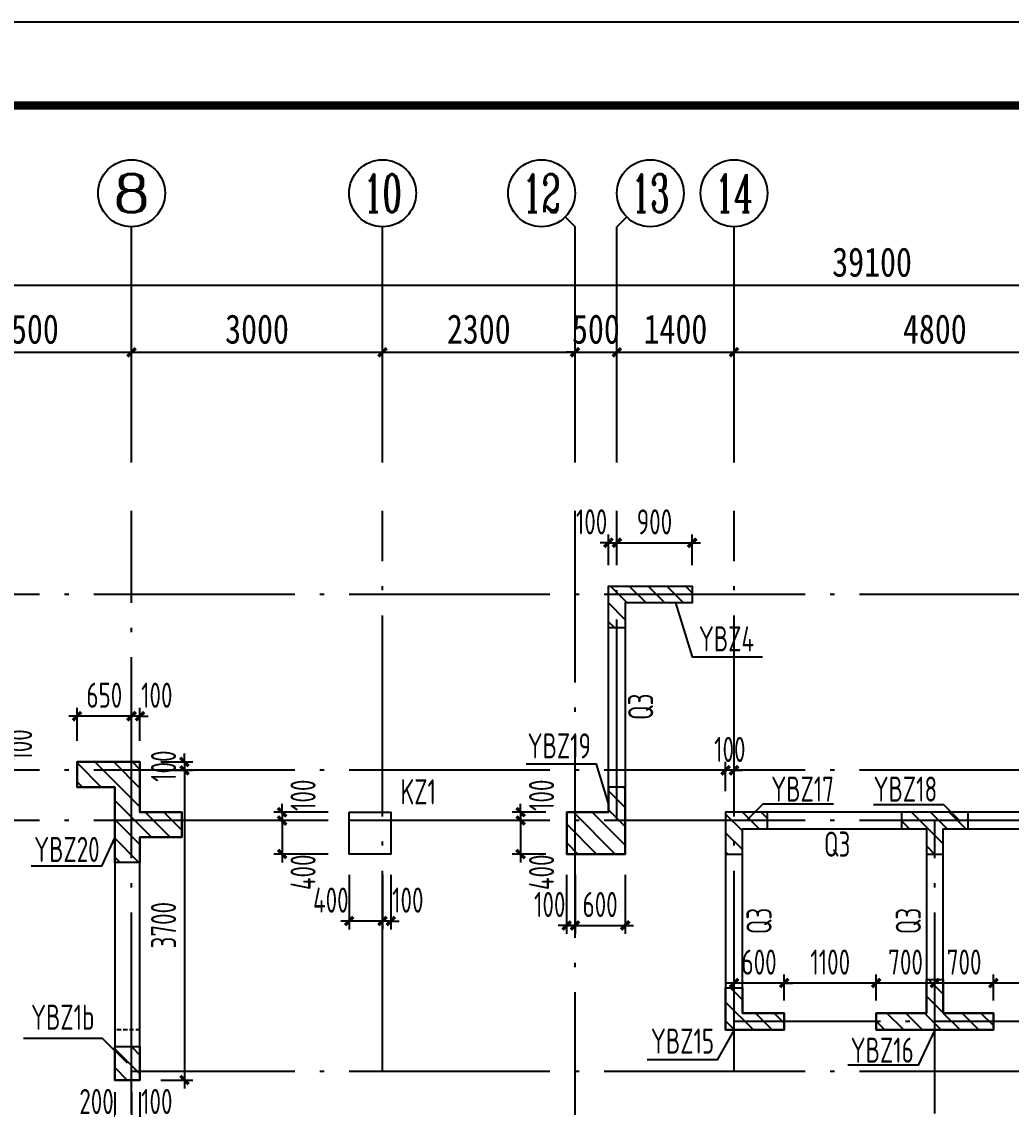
# Model space of a CAD drawing. Extents: x -144902 to 588294, y -160863 to 65494.
# Drawn here: x -3474 to 8352, y 52526 to 65494 of the extents above; entities that cross this region are included whole.
import ezdxf
from ezdxf.enums import TextEntityAlignment as Align

# ---------------------------------------------------------------- set-up
doc = ezdxf.new("R2010")
doc.units = 0
doc.header["$LTSCALE"] = 100
doc.linetypes.add('ACAD_ISO04W100', pattern=[30.5, 24, -3, 0.5, -3])
doc.linetypes.add('DASHED', pattern=[0.75, 0.5, -0.25])
doc.layers.get('0').update_dxf_attribs({"linetype": 'CONTINUOUS'})
doc.layers.get('Defpoints').update_dxf_attribs({"linetype": 'CONTINUOUS'})
for name, color, linetype in [('1508', 2, 'CONTINUOUS'), ('AXIS', 3, 'CONTINUOUS'), ('AXIS_TEXT', 7, 'CONTINUOUS'), ('colu', 255, 'CONTINUOUS'), ('COLU_DASH', 9, 'DASHED'), ('DIM', 3, 'CONTINUOUS'), ('DOTE', 253, 'ACAD_ISO04W100'), ('hatch1', 253, 'CONTINUOUS'), ('TEXT', 7, 'CONTINUOUS'), ('THIN', 7, 'CONTINUOUS'), ('tk', 7, 'CONTINUOUS'), ('剪力墙身标注', 7, 'CONTINUOUS'), ('砼墙', 3, 'CONTINUOUS')]:
    doc.layers.add(name, color=color, linetype=linetype)
doc.styles.add('_HZTXT', font='complex.shx', dxfattribs={"width": 0.7, "bigfont": 'tssdchn.shx'})
doc.styles.add('COMPLEX', font='COMPLEX')
doc.styles.add('DIM_FONT', font='SIMHEI.TTF', dxfattribs={"width": 0.8})
doc.styles.get("Standard").update_dxf_attribs({"font": 'tssdeng.shx', "width": 0.7, "bigfont": 'tssdchn.shx'})
doc.styles.add('TSSD_Dimension', font='Tssdeng.shx', dxfattribs={"width": 0.7, "bigfont": 'tssdchn.shx'})
doc.dimstyles.new('_TCH_ARCH&&100', dxfattribs={"dimtxt": 350, "dimasz": 100, "dimexe": 250, "dimexo": 300, "dimgap": 100, "dimtad": 1, "dimdec": 0, "dimzin": 0, "dimdsep": 46, "dimtxsty": 'DIM_FONT', "dimblk": 'ARCHTICK', "dimcen": 0.09, "dimclrt": 7, "dimazin": 2, "dimtfac": 1, "dimtdec": 0, "dimtix": 1, "dimtmove": 2, "dimatfit": 3, "dimfxl": 1, "dimtolj": 1, "dimtzin": 0, "dimarcsym": 0})
doc.dimstyles.new('TSSD_100_100', dxfattribs={"dimtxt": 300, "dimasz": 100, "dimexe": 100, "dimexo": 250, "dimgap": 100, "dimtad": 1, "dimdec": 0, "dimzin": 0, "dimdsep": 46, "dimtxsty": 'TSSD_Dimension', "dimblk": 'ARCHTICK', "dimcen": 0, "dimdle": 100, "dimclrt": 7, "dimadec": 0, "dimazin": 0, "dimtfac": 1, "dimtdec": 0, "dimtix": 1, "dimtmove": 2, "dimatfit": 3, "dimfxl": 1, "dimtolj": 1, "dimtzin": 0, "dimarcsym": 0})
pattern_1 = [(135, (18775.13, -16.22), (112.2532, 112.2532), [])]

# ---------------------------------------------------------------- blocks, each defined once
blk = doc.blocks.new('A1tk')
at = {"layer": 'tk', "color": 5}
blk.add_lwpolyline([(0, 0), (0, 59400), (84100, 59400), (84100, 0)], close=True, dxfattribs=at)
at = {"layer": 'tk', "const_width": 100}
blk.add_lwpolyline([(2500, 1000), (83100, 1000), (83100, 58400), (2500, 58400)], close=True, dxfattribs=at)
blk = doc.blocks.new('_ArchTick')
at = {"color": 0, "linetype": 'ByBlock', "const_width": 0.4}
blk.add_lwpolyline([(-0.5, -0.5), (0.5, 0.5)], dxfattribs=at)
blk = doc.blocks.new('*D530')
at = {"layer": 'AXIS', "color": 0, "lineweight": -2}
for p, q in [((5038, 60527), (5038, 61795)), ((9838, 60527), (9838, 61795)), ((5038, 61545), (9838, 61545))]:
    blk.add_line(p, q, dxfattribs=at)
at = {"layer": 'Defpoints', "color": 0}
for p in [(9838, 61545), (5038, 60227), (9838, 60227)]:
    blk.add_point(p, dxfattribs=at)
at = {"layer": 'AXIS', "color": 0, "lineweight": -2, "xscale": 100, "yscale": 100, "zscale": 100, "rotation": 180}
blk.add_blockref('_ArchTick', (5038, 61545), dxfattribs=at)
at = {"layer": 'AXIS', "color": 0, "lineweight": -2, "xscale": 100, "yscale": 100, "zscale": 100}
blk.add_blockref('_ArchTick', (9838, 61545), dxfattribs=at)
at = {"layer": 'AXIS', "color": 7, "insert": (7438, 61820), "char_height": 350, "attachment_point": 5, "style": 'DIM_FONT'}
blk.add_mtext('\\A1;4800', dxfattribs=at)
blk = doc.blocks.new('*D531')
at = {"layer": 'AXIS', "color": 0, "lineweight": -2}
for p, q in [((3638, 60527), (3638, 61795)), ((5038, 60527), (5038, 61795)), ((3638, 61545), (5038, 61545))]:
    blk.add_line(p, q, dxfattribs=at)
at = {"layer": 'Defpoints', "color": 0}
for p in [(5038, 61545), (3638, 60227), (5038, 60227)]:
    blk.add_point(p, dxfattribs=at)
at = {"layer": 'AXIS', "color": 0, "lineweight": -2, "xscale": 100, "yscale": 100, "zscale": 100, "rotation": 180}
blk.add_blockref('_ArchTick', (3638, 61545), dxfattribs=at)
at = {"layer": 'AXIS', "color": 0, "lineweight": -2, "xscale": 100, "yscale": 100, "zscale": 100}
blk.add_blockref('_ArchTick', (5038, 61545), dxfattribs=at)
at = {"layer": 'AXIS', "color": 7, "insert": (4338, 61820), "char_height": 350, "attachment_point": 5, "style": 'DIM_FONT'}
blk.add_mtext('\\A1;1400', dxfattribs=at)
blk = doc.blocks.new('*D532')
at = {"layer": 'AXIS', "color": 0, "lineweight": -2}
for p, q in [((3138, 60527), (3138, 61795)), ((3638, 60527), (3638, 61795)), ((3138, 61545), (3038, 61545)), ((3138, 61545), (3638, 61545)), ((3638, 61545), (3738, 61545))]:
    blk.add_line(p, q, dxfattribs=at)
at = {"layer": 'Defpoints', "color": 0}
for p in [(3638, 61545), (3138, 60227), (3638, 60227)]:
    blk.add_point(p, dxfattribs=at)
at = {"layer": 'AXIS', "color": 0, "lineweight": -2, "xscale": 100, "yscale": 100, "zscale": 100}
blk.add_blockref('_ArchTick', (3138, 61545), dxfattribs=at)
at = {"layer": 'AXIS', "color": 0, "lineweight": -2, "xscale": 100, "yscale": 100, "zscale": 100, "rotation": 180}
blk.add_blockref('_ArchTick', (3638, 61545), dxfattribs=at)
at = {"layer": 'AXIS', "color": 7, "insert": (3388, 61820), "char_height": 350, "attachment_point": 5, "style": 'DIM_FONT'}
blk.add_mtext('\\A1;500', dxfattribs=at)
blk = doc.blocks.new('*D533')
at = {"layer": 'AXIS', "color": 0, "lineweight": -2}
for p, q in [((838, 60527), (838, 61795)), ((3138, 60527), (3138, 61795)), ((838, 61545), (3138, 61545))]:
    blk.add_line(p, q, dxfattribs=at)
at = {"layer": 'Defpoints', "color": 0}
for p in [(3138, 61545), (838, 60227), (3138, 60227)]:
    blk.add_point(p, dxfattribs=at)
at = {"layer": 'AXIS', "color": 0, "lineweight": -2, "xscale": 100, "yscale": 100, "zscale": 100, "rotation": 180}
blk.add_blockref('_ArchTick', (838, 61545), dxfattribs=at)
at = {"layer": 'AXIS', "color": 0, "lineweight": -2, "xscale": 100, "yscale": 100, "zscale": 100}
blk.add_blockref('_ArchTick', (3138, 61545), dxfattribs=at)
at = {"layer": 'AXIS', "color": 7, "insert": (1988, 61820), "char_height": 350, "attachment_point": 5, "style": 'DIM_FONT'}
blk.add_mtext('\\A1;2300', dxfattribs=at)
blk = doc.blocks.new('*D534')
at = {"layer": 'AXIS', "color": 0, "lineweight": -2}
for p, q in [((-2162, 60527), (-2162, 61795)), ((838, 60527), (838, 61795)), ((-2162, 61545), (838, 61545))]:
    blk.add_line(p, q, dxfattribs=at)
at = {"layer": 'Defpoints', "color": 0}
for p in [(838, 61545), (-2162, 60227), (838, 60227)]:
    blk.add_point(p, dxfattribs=at)
at = {"layer": 'AXIS', "color": 0, "lineweight": -2, "xscale": 100, "yscale": 100, "zscale": 100, "rotation": 180}
blk.add_blockref('_ArchTick', (-2162, 61545), dxfattribs=at)
at = {"layer": 'AXIS', "color": 0, "lineweight": -2, "xscale": 100, "yscale": 100, "zscale": 100}
blk.add_blockref('_ArchTick', (838, 61545), dxfattribs=at)
at = {"layer": 'AXIS', "color": 7, "insert": (-662, 61820), "char_height": 350, "attachment_point": 5, "style": 'DIM_FONT'}
blk.add_mtext('\\A1;3000', dxfattribs=at)
blk = doc.blocks.new('*D535')
at = {"layer": 'AXIS', "color": 0, "lineweight": -2}
for p, q in [((-4662, 60527), (-4662, 61795)), ((-2162, 60527), (-2162, 61795)), ((-4662, 61545), (-2162, 61545))]:
    blk.add_line(p, q, dxfattribs=at)
at = {"layer": 'Defpoints', "color": 0}
for p in [(-2162, 61545), (-4662, 60227), (-2162, 60227)]:
    blk.add_point(p, dxfattribs=at)
at = {"layer": 'AXIS', "color": 0, "lineweight": -2, "xscale": 100, "yscale": 100, "zscale": 100, "rotation": 180}
blk.add_blockref('_ArchTick', (-4662, 61545), dxfattribs=at)
at = {"layer": 'AXIS', "color": 0, "lineweight": -2, "xscale": 100, "yscale": 100, "zscale": 100}
blk.add_blockref('_ArchTick', (-2162, 61545), dxfattribs=at)
at = {"layer": 'AXIS', "color": 7, "insert": (-3412, 61820), "char_height": 350, "attachment_point": 5, "style": 'DIM_FONT'}
blk.add_mtext('\\A1;2500', dxfattribs=at)
blk = doc.blocks.new('*D541')
at = {"layer": 'AXIS', "color": 0, "lineweight": -2}
for p, q in [((-12862, 60527), (-12862, 62595)), ((26238, 60527), (26238, 62595)), ((-12862, 62345), (26238, 62345))]:
    blk.add_line(p, q, dxfattribs=at)
at = {"layer": 'Defpoints', "color": 0}
for p in [(26238, 62345), (-12862, 60227), (26238, 60227)]:
    blk.add_point(p, dxfattribs=at)
at = {"layer": 'AXIS', "color": 0, "lineweight": -2, "xscale": 100, "yscale": 100, "zscale": 100, "rotation": 180}
blk.add_blockref('_ArchTick', (-12862, 62345), dxfattribs=at)
at = {"layer": 'AXIS', "color": 0, "lineweight": -2, "xscale": 100, "yscale": 100, "zscale": 100}
blk.add_blockref('_ArchTick', (26238, 62345), dxfattribs=at)
at = {"layer": 'AXIS', "color": 7, "insert": (6688, 62620), "char_height": 350, "attachment_point": 5, "style": 'DIM_FONT'}
blk.add_mtext('\\A1;39100', dxfattribs=at)
blk = doc.blocks.new('_AXISO')
blk.add_circle((0, 0), 0.5)
at = {"layer": 'AXIS_TEXT', "style": 'COMPLEX', "width": 1.041667}
blk.add_attdef('A', text='', height=0.56, dxfattribs=at).set_placement((-0.25, -0.28), (0.25, -0.28), align=Align.FIT)
blk = doc.blocks.new('*D560')
at = {"layer": 'Defpoints', "color": 0}
for p in [(-4262, 56652), (-4262, 56551), (-3749, 56551)]:
    blk.add_point(p, dxfattribs=at)
at = {"layer": 'DIM', "color": 0, "lineweight": -2}
for p, q in [((-3749, 56652), (-3749, 56752)), ((-4012, 56652), (-3649, 56652)), ((-4012, 56551), (-3649, 56551)), ((-3749, 56652), (-3749, 56551)), ((-3749, 56551), (-3749, 56451))]:
    blk.add_line(p, q, dxfattribs=at)
at = {"layer": 'DIM', "color": 0, "lineweight": -2, "xscale": 100, "yscale": 100, "zscale": 100}
for p, rotation in [((-3749, 56652), 270), ((-3749, 56551), 90)]:
    blk.add_blockref('_ArchTick', p, dxfattribs=dict(at, rotation=rotation))
at = {"layer": 'DIM', "color": 7, "insert": (-3499, 56854), "char_height": 300, "attachment_point": 5, "rotation": 90, "style": 'TSSD_Dimension'}
blk.add_mtext('\\A1;100', dxfattribs=at)
blk = doc.blocks.new('*D564')
at = {"layer": 'Defpoints', "color": 0}
for p in [(438, 56051), (-362, 55951), (438, 55951)]:
    blk.add_point(p, dxfattribs=at)
at = {"layer": 'DIM', "color": 0, "lineweight": -2}
for p, q in [((188, 56051), (-462, 56051)), ((-362, 56051), (-362, 56151)), ((-362, 56051), (-362, 55951)), ((188, 55951), (-462, 55951)), ((-362, 55951), (-362, 55851))]:
    blk.add_line(p, q, dxfattribs=at)
at = {"layer": 'DIM', "color": 0, "lineweight": -2, "xscale": 100, "yscale": 100, "zscale": 100}
for p, rotation in [((-362, 56051), 270), ((-362, 55951), 90)]:
    blk.add_blockref('_ArchTick', p, dxfattribs=dict(at, rotation=rotation))
at = {"layer": 'DIM', "color": 7, "insert": (-112, 56253), "char_height": 300, "attachment_point": 5, "rotation": 90, "style": 'TSSD_Dimension'}
blk.add_mtext('\\A1;100', dxfattribs=at)
blk = doc.blocks.new('*D565')
at = {"layer": 'Defpoints', "color": 0}
for p in [(438, 55951), (-362, 55551), (438, 55551)]:
    blk.add_point(p, dxfattribs=at)
at = {"layer": 'DIM', "color": 0, "lineweight": -2}
for p, q in [((-362, 56051), (-362, 55451)), ((188, 55951), (-462, 55951)), ((188, 55551), (-462, 55551))]:
    blk.add_line(p, q, dxfattribs=at)
at = {"layer": 'DIM', "color": 0, "lineweight": -2, "xscale": 100, "yscale": 100, "zscale": 100}
for p, rotation in [((-362, 55951), 90), ((-362, 55551), 270)]:
    blk.add_blockref('_ArchTick', p, dxfattribs=dict(at, rotation=rotation))
at = {"layer": 'DIM', "color": 7, "insert": (-112, 55333), "char_height": 300, "attachment_point": 5, "rotation": 90, "style": 'TSSD_Dimension'}
blk.add_mtext('\\A1;400', dxfattribs=at)
blk = doc.blocks.new('*D566')
at = {"layer": 'Defpoints', "color": 0}
for p in [(838, 55551), (938, 55551), (838, 54751)]:
    blk.add_point(p, dxfattribs=at)
at = {"layer": 'DIM', "color": 0, "lineweight": -2}
for p, q in [((838, 55301), (838, 54651)), ((938, 55301), (938, 54651)), ((838, 54751), (738, 54751)), ((938, 54751), (838, 54751)), ((938, 54751), (1038, 54751))]:
    blk.add_line(p, q, dxfattribs=at)
at = {"layer": 'DIM', "color": 0, "lineweight": -2, "xscale": 100, "yscale": 100, "zscale": 100}
blk.add_blockref('_ArchTick', (838, 54751), dxfattribs=at)
at = {"layer": 'DIM', "color": 0, "lineweight": -2, "xscale": 100, "yscale": 100, "zscale": 100, "rotation": 180}
blk.add_blockref('_ArchTick', (938, 54751), dxfattribs=at)
at = {"layer": 'DIM', "color": 7, "insert": (1140, 55001), "char_height": 300, "attachment_point": 5, "style": 'TSSD_Dimension'}
blk.add_mtext('\\A1;100', dxfattribs=at)
blk = doc.blocks.new('*D567')
at = {"layer": 'Defpoints', "color": 0}
for p in [(438, 55551), (838, 55551), (438, 54751)]:
    blk.add_point(p, dxfattribs=at)
at = {"layer": 'DIM', "color": 0, "lineweight": -2}
for p, q in [((438, 55301), (438, 54651)), ((838, 55301), (838, 54651)), ((938, 54751), (338, 54751))]:
    blk.add_line(p, q, dxfattribs=at)
at = {"layer": 'DIM', "color": 0, "lineweight": -2, "xscale": 100, "yscale": 100, "zscale": 100, "rotation": 180}
blk.add_blockref('_ArchTick', (438, 54751), dxfattribs=at)
at = {"layer": 'DIM', "color": 0, "lineweight": -2, "xscale": 100, "yscale": 100, "zscale": 100}
blk.add_blockref('_ArchTick', (838, 54751), dxfattribs=at)
at = {"layer": 'DIM', "color": 7, "insert": (220, 55001), "char_height": 300, "attachment_point": 5, "style": 'TSSD_Dimension'}
blk.add_mtext('\\A1;400', dxfattribs=at)
blk = doc.blocks.new('*D583')
at = {"layer": 'Defpoints', "color": 0}
for p in [(-2162, 52955), (-2062, 52955), (-2162, 52345)]:
    blk.add_point(p, dxfattribs=at)
at = {"layer": 'DIM', "color": 0, "lineweight": -2}
for p, q in [((-2162, 52705), (-2162, 52245)), ((-2062, 52705), (-2062, 52245)), ((-2162, 52345), (-2262, 52345)), ((-2062, 52345), (-2162, 52345)), ((-2062, 52345), (-1962, 52345))]:
    blk.add_line(p, q, dxfattribs=at)
at = {"layer": 'DIM', "color": 0, "lineweight": -2, "xscale": 100, "yscale": 100, "zscale": 100}
for p, rotation in [((-2162, 52345), 359.9999999999958), ((-2062, 52345), 179.9999999999959)]:
    blk.add_blockref('_ArchTick', p, dxfattribs=dict(at, rotation=rotation))
at = {"layer": 'DIM', "color": 7, "insert": (-1860, 52595), "char_height": 300, "attachment_point": 5, "style": 'TSSD_Dimension'}
blk.add_mtext('\\A1;100', dxfattribs=at)
blk = doc.blocks.new('*D628')
at = {"layer": 'Defpoints', "color": 0}
for p in [(4938, 56551), (4938, 56051), (5038, 56051)]:
    blk.add_point(p, dxfattribs=at)
at = {"layer": 'DIM', "color": 0, "lineweight": -2}
for p, q in [((4938, 56551), (4838, 56551)), ((4938, 56301), (4938, 56651)), ((5038, 56551), (4938, 56551)), ((5038, 56301), (5038, 56651)), ((5038, 56551), (5138, 56551))]:
    blk.add_line(p, q, dxfattribs=at)
at = {"layer": 'DIM', "color": 0, "lineweight": -2, "xscale": 100, "yscale": 100, "zscale": 100}
blk.add_blockref('_ArchTick', (4938, 56551), dxfattribs=at)
at = {"layer": 'DIM', "color": 0, "lineweight": -2, "xscale": 100, "yscale": 100, "zscale": 100, "rotation": 180}
blk.add_blockref('_ArchTick', (5038, 56551), dxfattribs=at)
at = {"layer": 'DIM', "color": 7, "insert": (4988, 56801), "char_height": 300, "attachment_point": 5, "style": 'TSSD_Dimension'}
blk.add_mtext('\\A1;100', dxfattribs=at)
blk = doc.blocks.new('*D631')
at = {"layer": 'Defpoints', "color": 0}
for p in [(8138, 54010), (8138, 53551), (9238, 53551)]:
    blk.add_point(p, dxfattribs=at)
at = {"layer": 'DIM', "color": 0, "lineweight": -2}
for p, q in [((8138, 53801), (8138, 54110)), ((9238, 53801), (9238, 54110)), ((9338, 54010), (8038, 54010))]:
    blk.add_line(p, q, dxfattribs=at)
at = {"layer": 'DIM', "color": 0, "lineweight": -2, "xscale": 100, "yscale": 100, "zscale": 100, "rotation": 180}
blk.add_blockref('_ArchTick', (8138, 54010), dxfattribs=at)
at = {"layer": 'DIM', "color": 0, "lineweight": -2, "xscale": 100, "yscale": 100, "zscale": 100}
blk.add_blockref('_ArchTick', (9238, 54010), dxfattribs=at)
at = {"layer": 'DIM', "color": 7, "insert": (8688, 54260), "char_height": 300, "attachment_point": 5, "style": 'TSSD_Dimension'}
blk.add_mtext('\\A1;1100', dxfattribs=at)
blk = doc.blocks.new('*D632')
at = {"layer": 'Defpoints', "color": 0}
for p in [(7438, 54010), (7438, 53551), (8138, 53551)]:
    blk.add_point(p, dxfattribs=at)
at = {"layer": 'DIM', "color": 0, "lineweight": -2}
for p, q in [((7438, 53801), (7438, 54110)), ((8138, 53801), (8138, 54110)), ((8238, 54010), (7338, 54010))]:
    blk.add_line(p, q, dxfattribs=at)
at = {"layer": 'DIM', "color": 0, "lineweight": -2, "xscale": 100, "yscale": 100, "zscale": 100, "rotation": 180}
blk.add_blockref('_ArchTick', (7438, 54010), dxfattribs=at)
at = {"layer": 'DIM', "color": 0, "lineweight": -2, "xscale": 100, "yscale": 100, "zscale": 100}
blk.add_blockref('_ArchTick', (8138, 54010), dxfattribs=at)
at = {"layer": 'DIM', "color": 7, "insert": (7788, 54260), "char_height": 300, "attachment_point": 5, "style": 'TSSD_Dimension'}
blk.add_mtext('\\A1;700', dxfattribs=at)
blk = doc.blocks.new('*D633')
at = {"layer": 'Defpoints', "color": 0}
for p in [(6738, 54010), (6738, 53551), (7438, 53551)]:
    blk.add_point(p, dxfattribs=at)
at = {"layer": 'DIM', "color": 0, "lineweight": -2}
for p, q in [((6738, 53801), (6738, 54110)), ((7438, 53801), (7438, 54110)), ((7538, 54010), (6638, 54010))]:
    blk.add_line(p, q, dxfattribs=at)
at = {"layer": 'DIM', "color": 0, "lineweight": -2, "xscale": 100, "yscale": 100, "zscale": 100, "rotation": 180}
blk.add_blockref('_ArchTick', (6738, 54010), dxfattribs=at)
at = {"layer": 'DIM', "color": 0, "lineweight": -2, "xscale": 100, "yscale": 100, "zscale": 100}
blk.add_blockref('_ArchTick', (7438, 54010), dxfattribs=at)
at = {"layer": 'DIM', "color": 7, "insert": (7088, 54260), "char_height": 300, "attachment_point": 5, "style": 'TSSD_Dimension'}
blk.add_mtext('\\A1;700', dxfattribs=at)
blk = doc.blocks.new('*D634')
at = {"layer": 'Defpoints', "color": 0}
for p in [(5638, 54010), (5638, 53551), (6738, 53551)]:
    blk.add_point(p, dxfattribs=at)
at = {"layer": 'DIM', "color": 0, "lineweight": -2}
for p, q in [((5638, 53801), (5638, 54110)), ((6738, 53801), (6738, 54110)), ((6838, 54010), (5538, 54010))]:
    blk.add_line(p, q, dxfattribs=at)
at = {"layer": 'DIM', "color": 0, "lineweight": -2, "xscale": 100, "yscale": 100, "zscale": 100, "rotation": 180}
blk.add_blockref('_ArchTick', (5638, 54010), dxfattribs=at)
at = {"layer": 'DIM', "color": 0, "lineweight": -2, "xscale": 100, "yscale": 100, "zscale": 100}
blk.add_blockref('_ArchTick', (6738, 54010), dxfattribs=at)
at = {"layer": 'DIM', "color": 7, "insert": (6188, 54260), "char_height": 300, "attachment_point": 5, "style": 'TSSD_Dimension'}
blk.add_mtext('\\A1;1100', dxfattribs=at)
blk = doc.blocks.new('*D635')
at = {"layer": 'Defpoints', "color": 0}
for p in [(5038, 54010), (5038, 53551), (5638, 53551)]:
    blk.add_point(p, dxfattribs=at)
at = {"layer": 'DIM', "color": 0, "lineweight": -2}
for p, q in [((5038, 53801), (5038, 54110)), ((5638, 53801), (5638, 54110)), ((5038, 54010), (4938, 54010)), ((5638, 54010), (5038, 54010)), ((5638, 54010), (5738, 54010))]:
    blk.add_line(p, q, dxfattribs=at)
at = {"layer": 'DIM', "color": 0, "lineweight": -2, "xscale": 100, "yscale": 100, "zscale": 100}
blk.add_blockref('_ArchTick', (5038, 54010), dxfattribs=at)
at = {"layer": 'DIM', "color": 0, "lineweight": -2, "xscale": 100, "yscale": 100, "zscale": 100, "rotation": 180}
blk.add_blockref('_ArchTick', (5638, 54010), dxfattribs=at)
at = {"layer": 'DIM', "color": 7, "insert": (5338, 54260), "char_height": 300, "attachment_point": 5, "style": 'TSSD_Dimension'}
blk.add_mtext('\\A1;600', dxfattribs=at)
blk = doc.blocks.new('*D636')
at = {"layer": 'Defpoints', "color": 0}
for p in [(3638, 59269), (3538, 58751), (3638, 58751)]:
    blk.add_point(p, dxfattribs=at)
at = {"layer": 'DIM', "color": 0, "lineweight": -2}
for p, q in [((3538, 59269), (3438, 59269)), ((3538, 59001), (3538, 59369)), ((3538, 59269), (3638, 59269)), ((3638, 59001), (3638, 59369)), ((3638, 59269), (3738, 59269))]:
    blk.add_line(p, q, dxfattribs=at)
at = {"layer": 'DIM', "color": 0, "lineweight": -2, "xscale": 100, "yscale": 100, "zscale": 100}
blk.add_blockref('_ArchTick', (3538, 59269), dxfattribs=at)
at = {"layer": 'DIM', "color": 0, "lineweight": -2, "xscale": 100, "yscale": 100, "zscale": 100, "rotation": 180}
blk.add_blockref('_ArchTick', (3638, 59269), dxfattribs=at)
at = {"layer": 'DIM', "color": 7, "insert": (3336, 59519), "char_height": 300, "attachment_point": 5, "style": 'TSSD_Dimension'}
blk.add_mtext('\\A1;100', dxfattribs=at)
blk = doc.blocks.new('*D637')
at = {"layer": 'Defpoints', "color": 0}
for p in [(4538, 59269), (3638, 58751), (4538, 58751)]:
    blk.add_point(p, dxfattribs=at)
at = {"layer": 'DIM', "color": 0, "lineweight": -2}
for p, q in [((3538, 59269), (4638, 59269)), ((3638, 59001), (3638, 59369)), ((4538, 59001), (4538, 59369))]:
    blk.add_line(p, q, dxfattribs=at)
at = {"layer": 'DIM', "color": 0, "lineweight": -2, "xscale": 100, "yscale": 100, "zscale": 100, "rotation": 180}
blk.add_blockref('_ArchTick', (3638, 59269), dxfattribs=at)
at = {"layer": 'DIM', "color": 0, "lineweight": -2, "xscale": 100, "yscale": 100, "zscale": 100}
blk.add_blockref('_ArchTick', (4538, 59269), dxfattribs=at)
at = {"layer": 'DIM', "color": 7, "insert": (4088, 59519), "char_height": 300, "attachment_point": 5, "style": 'TSSD_Dimension'}
blk.add_mtext('\\A1;900', dxfattribs=at)
blk = doc.blocks.new('*D638')
at = {"layer": 'Defpoints', "color": 0}
for p in [(3038, 56051), (2488, 55951), (3038, 55951)]:
    blk.add_point(p, dxfattribs=at)
at = {"layer": 'DIM', "color": 0, "lineweight": -2}
for p, q in [((2788, 56051), (2388, 56051)), ((2488, 56051), (2488, 56151)), ((2488, 56051), (2488, 55951)), ((2788, 55951), (2388, 55951)), ((2488, 55951), (2488, 55851))]:
    blk.add_line(p, q, dxfattribs=at)
at = {"layer": 'DIM', "color": 0, "lineweight": -2, "xscale": 100, "yscale": 100, "zscale": 100}
for p, rotation in [((2488, 56051), 270), ((2488, 55951), 90)]:
    blk.add_blockref('_ArchTick', p, dxfattribs=dict(at, rotation=rotation))
at = {"layer": 'DIM', "color": 7, "insert": (2738, 56253), "char_height": 300, "attachment_point": 5, "rotation": 90, "style": 'TSSD_Dimension'}
blk.add_mtext('\\A1;100', dxfattribs=at)
blk = doc.blocks.new('*D639')
at = {"layer": 'Defpoints', "color": 0}
for p in [(3038, 55951), (2488, 55551), (3038, 55551)]:
    blk.add_point(p, dxfattribs=at)
at = {"layer": 'DIM', "color": 0, "lineweight": -2}
for p, q in [((2488, 56051), (2488, 55451)), ((2788, 55951), (2388, 55951)), ((2788, 55551), (2388, 55551))]:
    blk.add_line(p, q, dxfattribs=at)
at = {"layer": 'DIM', "color": 0, "lineweight": -2, "xscale": 100, "yscale": 100, "zscale": 100}
for p, rotation in [((2488, 55951), 90), ((2488, 55551), 270)]:
    blk.add_blockref('_ArchTick', p, dxfattribs=dict(at, rotation=rotation))
at = {"layer": 'DIM', "color": 7, "insert": (2738, 55333), "char_height": 300, "attachment_point": 5, "rotation": 90, "style": 'TSSD_Dimension'}
blk.add_mtext('\\A1;400', dxfattribs=at)
blk = doc.blocks.new('*D640')
at = {"layer": 'Defpoints', "color": 0}
for p in [(3038, 55551), (3138, 55551), (3138, 54698)]:
    blk.add_point(p, dxfattribs=at)
at = {"layer": 'DIM', "color": 0, "lineweight": -2}
for p, q in [((3038, 55301), (3038, 54598)), ((3138, 55301), (3138, 54598)), ((3038, 54698), (2938, 54698)), ((3038, 54698), (3138, 54698)), ((3138, 54698), (3238, 54698))]:
    blk.add_line(p, q, dxfattribs=at)
at = {"layer": 'DIM', "color": 0, "lineweight": -2, "xscale": 100, "yscale": 100, "zscale": 100}
blk.add_blockref('_ArchTick', (3038, 54698), dxfattribs=at)
at = {"layer": 'DIM', "color": 0, "lineweight": -2, "xscale": 100, "yscale": 100, "zscale": 100, "rotation": 180}
blk.add_blockref('_ArchTick', (3138, 54698), dxfattribs=at)
at = {"layer": 'DIM', "color": 7, "insert": (2836, 54948), "char_height": 300, "attachment_point": 5, "style": 'TSSD_Dimension'}
blk.add_mtext('\\A1;100', dxfattribs=at)
blk = doc.blocks.new('*D641')
at = {"layer": 'Defpoints', "color": 0}
for p in [(3138, 55551), (3738, 55551), (3738, 54698)]:
    blk.add_point(p, dxfattribs=at)
at = {"layer": 'DIM', "color": 0, "lineweight": -2}
for p, q in [((3138, 55301), (3138, 54598)), ((3738, 55301), (3738, 54598)), ((3138, 54698), (3038, 54698)), ((3138, 54698), (3738, 54698)), ((3738, 54698), (3838, 54698))]:
    blk.add_line(p, q, dxfattribs=at)
at = {"layer": 'DIM', "color": 0, "lineweight": -2, "xscale": 100, "yscale": 100, "zscale": 100}
blk.add_blockref('_ArchTick', (3138, 54698), dxfattribs=at)
at = {"layer": 'DIM', "color": 0, "lineweight": -2, "xscale": 100, "yscale": 100, "zscale": 100, "rotation": 180}
blk.add_blockref('_ArchTick', (3738, 54698), dxfattribs=at)
at = {"layer": 'DIM', "color": 7, "insert": (3438, 54948), "char_height": 300, "attachment_point": 5, "style": 'TSSD_Dimension'}
blk.add_mtext('\\A1;600', dxfattribs=at)
blk = doc.blocks.new('*D642')
at = {"layer": 'Defpoints', "color": 0}
for p in [(-2362, 52955), (-2162, 52955), (-2362, 52345)]:
    blk.add_point(p, dxfattribs=at)
at = {"layer": 'DIM', "color": 0, "lineweight": -2}
for p, q in [((-2362, 52705), (-2362, 52245)), ((-2162, 52705), (-2162, 52245)), ((-2362, 52345), (-2462, 52345)), ((-2162, 52345), (-2362, 52345)), ((-2162, 52345), (-2062, 52345))]:
    blk.add_line(p, q, dxfattribs=at)
at = {"layer": 'DIM', "color": 0, "lineweight": -2, "xscale": 100, "yscale": 100, "zscale": 100}
blk.add_blockref('_ArchTick', (-2362, 52345), dxfattribs=at)
at = {"layer": 'DIM', "color": 0, "lineweight": -2, "xscale": 100, "yscale": 100, "zscale": 100, "rotation": 180}
blk.add_blockref('_ArchTick', (-2162, 52345), dxfattribs=at)
at = {"layer": 'DIM', "color": 7, "insert": (-2580, 52595), "char_height": 300, "attachment_point": 5, "style": 'TSSD_Dimension'}
blk.add_mtext('\\A1;200', dxfattribs=at)
blk = doc.blocks.new('*D643')
at = {"layer": 'Defpoints', "color": 0}
for p in [(-2162, 57198), (-2162, 56652), (-2062, 56652)]:
    blk.add_point(p, dxfattribs=at)
at = {"layer": 'DIM', "color": 0, "lineweight": -2}
for p, q in [((-2162, 57198), (-2262, 57198)), ((-2162, 56902), (-2162, 57298)), ((-2062, 57198), (-2162, 57198)), ((-2062, 56902), (-2062, 57298)), ((-2062, 57198), (-1962, 57198))]:
    blk.add_line(p, q, dxfattribs=at)
at = {"layer": 'DIM', "color": 0, "lineweight": -2, "xscale": 100, "yscale": 100, "zscale": 100}
blk.add_blockref('_ArchTick', (-2162, 57198), dxfattribs=at)
at = {"layer": 'DIM', "color": 0, "lineweight": -2, "xscale": 100, "yscale": 100, "zscale": 100, "rotation": 180}
blk.add_blockref('_ArchTick', (-2062, 57198), dxfattribs=at)
at = {"layer": 'DIM', "color": 7, "insert": (-1860, 57448), "char_height": 300, "attachment_point": 5, "style": 'TSSD_Dimension'}
blk.add_mtext('\\A1;100', dxfattribs=at)
blk = doc.blocks.new('*D644')
at = {"layer": 'Defpoints', "color": 0}
for p in [(-2812, 57198), (-2812, 56652), (-2162, 56652)]:
    blk.add_point(p, dxfattribs=at)
at = {"layer": 'DIM', "color": 0, "lineweight": -2}
for p, q in [((-2062, 57198), (-2912, 57198)), ((-2812, 56902), (-2812, 57298)), ((-2162, 56902), (-2162, 57298))]:
    blk.add_line(p, q, dxfattribs=at)
at = {"layer": 'DIM', "color": 0, "lineweight": -2, "xscale": 100, "yscale": 100, "zscale": 100, "rotation": 180}
blk.add_blockref('_ArchTick', (-2812, 57198), dxfattribs=at)
at = {"layer": 'DIM', "color": 0, "lineweight": -2, "xscale": 100, "yscale": 100, "zscale": 100}
blk.add_blockref('_ArchTick', (-2162, 57198), dxfattribs=at)
at = {"layer": 'DIM', "color": 7, "insert": (-2487, 57448), "char_height": 300, "attachment_point": 5, "style": 'TSSD_Dimension'}
blk.add_mtext('\\A1;650', dxfattribs=at)
blk = doc.blocks.new('*D645')
at = {"layer": 'Defpoints', "color": 0}
for p in [(-2062, 56652), (-2062, 56551), (-1529, 56551)]:
    blk.add_point(p, dxfattribs=at)
at = {"layer": 'DIM', "color": 0, "lineweight": -2}
for p, q in [((-1529, 56652), (-1529, 56752)), ((-1812, 56652), (-1429, 56652)), ((-1812, 56551), (-1429, 56551)), ((-1529, 56652), (-1529, 56551)), ((-1529, 56551), (-1529, 56451))]:
    blk.add_line(p, q, dxfattribs=at)
at = {"layer": 'DIM', "color": 0, "lineweight": -2, "xscale": 100, "yscale": 100, "zscale": 100}
for p, rotation in [((-1529, 56652), 270), ((-1529, 56551), 90)]:
    blk.add_blockref('_ArchTick', p, dxfattribs=dict(at, rotation=rotation))
at = {"layer": 'DIM', "color": 7, "insert": (-1779, 56601), "char_height": 300, "attachment_point": 5, "rotation": 90, "style": 'TSSD_Dimension'}
blk.add_mtext('\\A1;100', dxfattribs=at)
blk = doc.blocks.new('*D646')
at = {"layer": 'Defpoints', "color": 0}
for p in [(-2062, 56551), (-2062, 52851), (-1529, 52851)]:
    blk.add_point(p, dxfattribs=at)
at = {"layer": 'DIM', "color": 0, "lineweight": -2}
for p, q in [((-1812, 56551), (-1429, 56551)), ((-1529, 56651), (-1529, 52751)), ((-1812, 52851), (-1429, 52851))]:
    blk.add_line(p, q, dxfattribs=at)
at = {"layer": 'DIM', "color": 0, "lineweight": -2, "xscale": 100, "yscale": 100, "zscale": 100}
for p, rotation in [((-1529, 56551), 90), ((-1529, 52851), 270)]:
    blk.add_blockref('_ArchTick', p, dxfattribs=dict(at, rotation=rotation))
at = {"layer": 'DIM', "color": 7, "insert": (-1779, 54701), "char_height": 300, "attachment_point": 5, "rotation": 90, "style": 'TSSD_Dimension'}
blk.add_mtext('\\A1;3700', dxfattribs=at)

msp = doc.modelspace()

# ---------------------------------------------------------------- hatches: boundary and pattern name
at = {"layer": 'hatch1'}
h = msp.add_hatch(dxfattribs=at)
h.set_pattern_fill('ANSI31', color=256, scale=50, style=0)
h.set_pattern_definition(pattern_1)
h.paths.add_polyline_path([(4538.296, 58751.407), (4538.296, 58551.407), (3738.296, 58551.407), (3738.296, 58251.407), (3538.296, 58251.407), (3538.296, 58751.407)])
h = msp.add_hatch(dxfattribs=at)
h.set_pattern_fill('ANSI31', color=256, scale=50, style=0)
h.set_pattern_definition([(135, (13432.28, -16.22), (112.2532, 112.2532), [])])
h.paths.add_polyline_path([(-2811.704, 56351.578), (-2811.704, 56651.578), (-2061.704, 56651.578), (-2061.704, 56051.407), (-1561.704, 56051.407), (-1561.704, 55751.407), (-2061.704, 55751.407), (-2061.704, 55451.407), (-2361.704, 55451.407), (-2361.704, 56351.578)])
h = msp.add_hatch(dxfattribs=at)
h.set_pattern_fill('ANSI31', color=256, scale=50, style=0)
h.set_pattern_definition(pattern_1)
h.paths.add_polyline_path([(3738.296, 56351.407), (3538.296, 56351.407), (3538.296, 56051.407), (3038.296, 56051.407), (3038.296, 55551.407), (3738.296, 55551.407)])
h = msp.add_hatch(dxfattribs=at)
h.set_pattern_fill('ANSI31', color=256, scale=50, style=0)
h.set_pattern_definition(pattern_1)
h.paths.add_polyline_path([(4938.296, 56051.418), (4938.296, 55551.418), (5138.296, 55551.418), (5138.296, 55851.418), (5438.296, 55851.416), (5438.297, 56051.416)])
h = msp.add_hatch(dxfattribs=at)
h.set_pattern_fill('ANSI31', color=256, scale=50, style=0)
h.set_pattern_definition(pattern_1)
h.paths.add_polyline_path([(7038.3, 56051.406), (7838.296, 56051.409), (7838.297, 55851.409), (7538.296, 55851.407), (7538.296, 55551.406), (7338.3, 55551.406), (7338.3, 55851.407), (7038.299, 55851.409)])
h = msp.add_hatch(dxfattribs=at)
h.set_pattern_fill('ANSI31', color=256, scale=50, style=0)
h.set_pattern_definition(pattern_1)
h.paths.add_polyline_path([(4938.3, 53451.417), (4938.3, 53951.417), (5138.3, 53951.417), (5138.3, 53651.417), (5638.296, 53651.419), (5638.297, 53451.419)])
h = msp.add_hatch(dxfattribs=at)
h.set_pattern_fill('ANSI31', color=256, scale=50, style=0)
h.set_pattern_definition(pattern_1)
h.paths.add_polyline_path([(7538.296, 54051.417), (7538.296, 53651.417), (8138.372, 53651.417), (8138.372, 53451.417), (6738.22, 53451.417), (6738.22, 53651.417), (7338.296, 53651.417), (7338.296, 54051.417)])
h = msp.add_hatch(dxfattribs=at)
h.set_pattern_fill('ANSI31', color=256, scale=50, style=0)
h.set_pattern_definition(pattern_1)
h.paths.add_polyline_path([(-2061.704, 53251.417), (-2061.704, 52851.417), (-2361.704, 52851.417), (-2361.704, 53251.417)])

# ---------------------------------------------------------------- linework, layer by layer
at = {"layer": 'AXIS'}
for p, q in [((3021.139, 63162.141), (3138.296, 63044.983)), ((3755.453, 63162.141), (3638.296, 63044.983)), ((-2161.704, 60227.331, 0), (-2161.704, 63044.983)), ((838.296, 60227.331, 0), (838.296, 63044.983)), ((3138.296, 60227.331, 0), (3138.296, 63044.983)), ((3638.296, 60227.331, 0), (3638.296, 63044.983)), ((5038.296, 60227.331, 0), (5038.296, 63044.983))]:
    msp.add_line(p, q, dxfattribs=at)
at = {"layer": 'colu', "color": 1}
for points in [[(4538.296, 58751.407), (4538.296, 58551.407), (3738.296, 58551.407), (3738.296, 58251.407), (3538.296, 58251.407), (3538.296, 58751.407), (4538.296, 58751.407)], [(3738.296, 56351.407), (3538.296, 56351.407), (3538.296, 56051.407), (3038.296, 56051.407), (3038.296, 55551.407), (3738.296, 55551.407), (3738.296, 56351.407)], [(4938.296, 56051.418), (4938.296, 55551.418), (5138.296, 55551.418), (5138.296, 55851.418), (5438.296, 55851.416), (5438.297, 56051.416), (4938.296, 56051.418)], [(7338.296, 55551.406), (7538.296, 55551.406), (7538.296, 55851.407), (7838.297, 55851.409), (7838.296, 56051.409), (7038.3, 56051.406), (7038.299, 55851.409), (7338.3, 55851.407), (7338.3, 55551.406)], [(-2061.704, 53251.417), (-2061.704, 52851.417), (-2361.704, 52851.417), (-2361.704, 53251.417), (-2061.704, 53251.417)]]:
    msp.add_lwpolyline(points, dxfattribs=at)
for points in [[(-2811.704, 56351.578), (-2811.704, 56651.578), (-2061.704, 56651.578), (-2061.704, 56051.407), (-1561.704, 56051.407), (-1561.704, 55751.407), (-2061.704, 55751.407), (-2061.704, 55451.407), (-2361.704, 55451.407), (-2361.704, 56351.578)], [(7538.296, 54051.417), (7538.296, 53651.417), (8138.372, 53651.417), (8138.372, 53451.417), (6738.22, 53451.417), (6738.22, 53651.417), (7338.296, 53651.417), (7338.296, 54051.417)]]:
    msp.add_lwpolyline(points, close=True, dxfattribs=at)
at = {"layer": 'colu', "color": 1, "elevation": 0}
msp.add_lwpolyline([(4938.3, 53451.417), (4938.3, 53951.417), (5138.3, 53951.417), (5138.3, 53651.417), (5638.296, 53651.419), (5638.297, 53451.419), (4938.3, 53451.417)], dxfattribs=at)
at = {"layer": 'COLU_DASH'}
msp.add_line((-2061.704, 53451.417), (-2361.704, 53451.417), dxfattribs=at)
at = {"layer": 'DOTE'}
for p, q in [((-2161.704, 40251.407), (-2161.704, 59651.407)), ((838.296, 52951.407), (838.296, 59651.407)), ((3138.296, 48451.407), (3138.296, 59651.407)), ((3638.296, 55951.407), (3638.296, 59651.407)), ((5038.296, 52951.407), (5038.296, 59651.407)), ((27238.296, 58651.407), (-13861.704, 58651.407)), ((27238.296, 56551.407), (-13861.704, 56551.407)), ((27238.296, 55951.407), (-8261.704, 55951.407)), ((7438.296, 40251.407), (7438.296, 55951.407)), ((9838.296, 53551.407), (5038.296, 53551.407)), ((27238.296, 52951.407), (-2161.704, 52951.407))]:
    msp.add_line(p, q, dxfattribs=at)
at = {"layer": 'THIN', "color": 210}
for p in [(-3452.547, 53351.417), (-2211.704, 53051.417)]:
    msp.add_line(p, (-2511.704, 53351.417), dxfattribs=at)
for points in [[(4338.296, 58551.407), (4538.296, 57906.565), (5378.296, 57906.565)], [(5188.296, 55951.417), (5388.295, 56151.417), (6228.295, 56151.417)], [(7743.776, 55939.732), (7543.776, 56139.732), (6703.776, 56139.732)], [(5038.296, 53451.417), (4838.296, 53094.467), (3998.296, 53094.467)], [(7438.296, 53451.417), (7238.296, 53028.579), (6398.296, 53028.579)]]:
    msp.add_lwpolyline(points, dxfattribs=at)
at = {"layer": 'THIN', "color": 210, "elevation": 0}
msp.add_lwpolyline([(3538.296, 56155.932), (3394.611, 56625.95), (2554.611, 56625.95)], dxfattribs=at)
at = {"layer": 'THIN', "color": 1}
msp.add_lwpolyline([(-2361.704, 55751.407), (-2520.84, 55404.368), (-3360.84, 55404.368)], dxfattribs=at)
at = {"layer": '砼墙', "elevation": 0}
for points in [[(4538.296, 58551.407), (3738.296, 58551.407), (3738.296, 55551.407), (3038.296, 55551.407), (3038.296, 56051.407), (3538.296, 56051.407), (3538.296, 58751.407), (4538.296, 58751.407)], [(438.296, 56051.418), (938.296, 56051.418), (938.296, 55551.418), (438.296, 55551.418)], [(7538.296, 53651.417), (7538.296, 55851.407), (9738.296, 55851.418), (9738.296, 53651.417), (9238.296, 53651.417), (9238.296, 53451.417), (9938.296, 53451.417), (9938.296, 56051.418), (4938.296, 56051.397), (4938.296, 53451.417), (5638.296, 53451.417), (5638.296, 53651.417), (5138.296, 53651.417), (5138.296, 55851.417), (7338.296, 55851.407), (7338.296, 53651.417), (6738.22, 53651.417), (6738.22, 53451.417), (8138.372, 53451.417), (8138.372, 53651.417)]]:
    msp.add_lwpolyline(points, close=True, dxfattribs=at)
at = {"layer": '砼墙'}
msp.add_lwpolyline([(-2811.704, 56651.578), (-2811.704, 56351.578), (-2361.704, 56351.578), (-2361.704, 52851.417), (-2061.704, 52851.417), (-2061.704, 55751.407), (-1561.704, 55751.407), (-1561.704, 56051.407), (-2061.704, 56051.407), (-2061.704, 56651.578)], close=True, dxfattribs=at)

# ---------------------------------------------------------------- block references
at = {"layer": '1508'}
msp.add_blockref('A1tk', (-20399.668, 6094.074), dxfattribs=at)
at = {"layer": 'AXIS'}
ref = msp.add_blockref('_AXISO', (-2161.704, 63444.983), dxfattribs=dict(at, xscale=800, yscale=800, zscale=800))
ref.add_attrib('A', '8', dxfattribs={"layer": 'AXIS_TEXT', "height": 452.548, "style": '_HZTXT', "width": 1.5}).set_placement((-2387.978, 63218.709), (-1935.43, 63218.709), align=Align.FIT)
ref = msp.add_blockref('_AXISO', (838.296, 63444.983), dxfattribs=dict(at, xscale=800, yscale=800, zscale=800))
ref.add_attrib('A', '10', dxfattribs={"layer": 'AXIS_TEXT', "height": 452.5483, "style": '_HZTXT', "width": 0.724138}).set_placement((612.022, 63218.709), (1064.57, 63218.709), align=Align.FIT)
ref = msp.add_blockref('_AXISO', (2738.296, 63444.983), dxfattribs=dict(at, xscale=800, yscale=800, zscale=800))
ref.add_attrib('A', '12', dxfattribs={"layer": 'AXIS_TEXT', "height": 452.5483, "style": '_HZTXT', "width": 0.724138}).set_placement((2512.022, 63218.709), (2964.57, 63218.709), align=Align.FIT)
ref = msp.add_blockref('_AXISO', (4038.296, 63444.983), dxfattribs=dict(at, xscale=800, yscale=800, zscale=800))
ref.add_attrib('A', '13', dxfattribs={"layer": 'AXIS_TEXT', "height": 452.5483, "style": '_HZTXT', "width": 0.724138}).set_placement((3812.022, 63218.709), (4264.57, 63218.709), align=Align.FIT)
ref = msp.add_blockref('_AXISO', (5038.296, 63444.983), dxfattribs=dict(at, xscale=800, yscale=800, zscale=800))
ref.add_attrib('A', '14', dxfattribs={"layer": 'AXIS_TEXT', "height": 452.5483, "style": '_HZTXT', "width": 0.677419}).set_placement((4812.022, 63218.709), (5264.57, 63218.709), align=Align.FIT)

# ---------------------------------------------------------------- texts
at = {"layer": 'TEXT', "color": 210, "width": 0.7}
for s, p in [('YBZ4', (4617.723, 57971.785)), ('YBZ19', (2571.087, 56692.974, 0)), ('KZ1', (1051.808, 56144.648)), ('YBZ17', (5482.558, 56176.884)), ('YBZ18', (6705.157, 56176.667)), ('YBZ1b', (-3362.858, 53451.417)), ('YBZ15', (4044.872, 53166.31)), ('YBZ16', (6431.34, 53057.692))]:
    msp.add_text(s, height=300, dxfattribs=at).set_placement(p)
at = {"layer": 'TEXT', "color": 1, "width": 0.7}
msp.add_text('YBZ20', height=300, dxfattribs=at).set_placement((-3326.052, 55456.109))
at = {"layer": '剪力墙身标注', "color": 3, "width": 0.7}
for p in [(4072.812, 57152.607), (5487.369, 54593.027), (7271.266, 54593.027)]:
    msp.add_text('Q3', height=300, rotation=90, dxfattribs=at).set_placement(p)
msp.add_text('Q3', height=300, dxfattribs=at).set_placement((6113.148, 55519.394))

# ---------------------------------------------------------------- dimensions: what is measured, and where the dimension line sits
at = {"layer": 'AXIS'}
for p1, p2, distance, picture, middle in [((-12861.704, 60227.331, 0), (26238.296, 60227.331, 0), 2117.653, '*D541', (6688.296, 62619.983, 0)), ((-4661.704, 60227.331, 0), (-2161.704, 60227.331, 0), 1317.653, '*D535', (-3411.704, 61819.983, 0)), ((-2161.704, 60227.331, 0), (838.296, 60227.331, 0), 1317.653, '*D534', (-661.704, 61819.983, 0)), ((838.296, 60227.331, 0), (3138.296, 60227.331, 0), 1317.653, '*D533', (1988.296, 61819.983, 0)), ((3138.296, 60227.331, 0), (3638.296, 60227.331, 0), 1317.653, '*D532', (3388.296, 61819.983, 0)), ((3638.296, 60227.331, 0), (5038.296, 60227.331, 0), 1317.653, '*D531', (4338.296, 61819.983, 0)), ((5038.296, 60227.331, 0), (9838.296, 60227.331, 0), 1317.653, '*D530', (7438.296, 61819.983, 0))]:
    dim = msp.add_aligned_dim(p1=p1, p2=p2, distance=distance, dimstyle='_TCH_ARCH&&100', dxfattribs=at)
    dim.commit()
    dim.dimension.update_dxf_attribs({"geometry": picture, "text_midpoint": middle})
at = {"layer": 'DIM'}
for base, p1, p2, picture, middle in [((3638.296, 59269.177), (3538.296, 58751.407), (3638.296, 58751.407), '*D636', (3336.373, 59519.177)), ((3138.296, 54697.788), (3038.296, 55551.407), (3138.296, 55551.407), '*D640', (2836.373, 54947.788))]:
    dim = msp.add_linear_dim(base=base, p1=p1, p2=p2, dimstyle='TSSD_100_100', dxfattribs=at)
    dim.commit()
    dim.dimension.update_dxf_attribs({"geometry": picture, "text_midpoint": middle, "dimtype": 160})
for base, p1, p2, picture, middle in [((4538.296, 59269.177), (3638.296, 58751.407), (4538.296, 58751.407), '*D637', (4088.296, 59519.177)), ((3738.296, 54697.788), (3138.296, 55551.407), (3738.296, 55551.407), '*D641', (3438.296, 54947.788))]:
    dim = msp.add_linear_dim(base=base, p1=p1, p2=p2, dimstyle='TSSD_100_100', dxfattribs=at)
    dim.commit()
    dim.dimension.update_dxf_attribs({"geometry": picture, "text_midpoint": middle})
for base, p1, p2, angle, picture, middle in [((-2811.704, 57198.183), (-2161.704, 56651.578), (-2811.704, 56651.578), 180, '*D644', (-2486.704, 57448.183)), ((-1529.115, 56551.407), (-2061.704, 56651.578), (-2061.704, 56551.407), 90, '*D645', (-1779.115, 56601.493)), ((4938.296, 56551.407), (5038.296, 56051.398), (4938.296, 56051.398), 180, '*D628', (4988.296, 56801.407)), ((-1529.115, 52851.417), (-2061.704, 56551.407), (-2061.704, 52851.417), 90, '*D646', (-1779.115, 54701.412)), ((5038.296, 54009.526), (5638.296, 53551.407), (5038.296, 53551.407), 180, '*D635', (5338.296, 54259.526)), ((5638.296, 54009.526), (6738.22, 53551.407), (5638.296, 53551.407), 180, '*D634', (6188.258, 54259.526)), ((6738.22, 54009.526), (7438.296, 53551.407), (6738.22, 53551.407), 180, '*D633', (7088.258, 54259.526)), ((7438.296, 54009.526), (8138.372, 53551.417), (7438.296, 53551.407), 180, '*D632', (7788.334, 54259.526)), ((8138.372, 54009.526), (9238.296, 53551.407), (8138.372, 53551.417), 180, '*D631', (8688.334, 54259.526))]:
    dim = msp.add_linear_dim(base=base, p1=p1, p2=p2, angle=angle, dimstyle='TSSD_100_100', dxfattribs=at)
    dim.commit()
    dim.dimension.update_dxf_attribs({"geometry": picture, "text_midpoint": middle})
for base, p1, p2, angle, picture, middle, dimtype in [((-2161.704, 57198.183), (-2061.704, 56651.578), (-2161.704, 56651.578), 180, '*D643', (-1859.781, 57448.183), 160), ((-3749.335, 56551.407), (-4261.704, 56651.578), (-4261.704, 56551.407), 270, '*D560', (-3499.335, 56853.501), 161), ((-361.704, 55951.407), (438.296, 56051.418), (438.296, 55951.407), 270, '*D564', (-111.704, 56253.341), 161), ((2488.299, 55951.407), (3038.296, 56051.407), (3038.296, 55951.407), 90, '*D638', (2738.299, 56253.33), 160), ((-361.704, 55551.418), (438.296, 55951.407), (438.296, 55551.418), 270, '*D565', (-111.704, 55333.341), 161), ((2488.299, 55551.407), (3038.296, 55951.407), (3038.296, 55551.407), 90, '*D639', (2738.299, 55333.33), 160), ((438.296, 54751.418), (838.296, 55551.418), (438.296, 55551.418), 180, '*D567', (220.219, 55001.418), 161), ((838.296, 54751.418), (938.296, 55551.418), (838.296, 55551.418), 180, '*D566', (1140.219, 55001.418), 161), ((-2361.704, 52344.632), (-2161.704, 52955.444), (-2361.704, 52955.444), 180, '*D642', (-2579.781, 52594.632), 160), ((-2161.704, 52344.632), (-2061.704, 52955.444), (-2161.704, 52955.444), 180, '*D583', (-1859.781, 52594.632), 161)]:
    dim = msp.add_linear_dim(base=base, p1=p1, p2=p2, angle=angle, dimstyle='TSSD_100_100', dxfattribs=at)
    dim.commit()
    dim.dimension.update_dxf_attribs({"geometry": picture, "text_midpoint": middle, "dimtype": dimtype})

doc.saveas('drawing.dxf')
